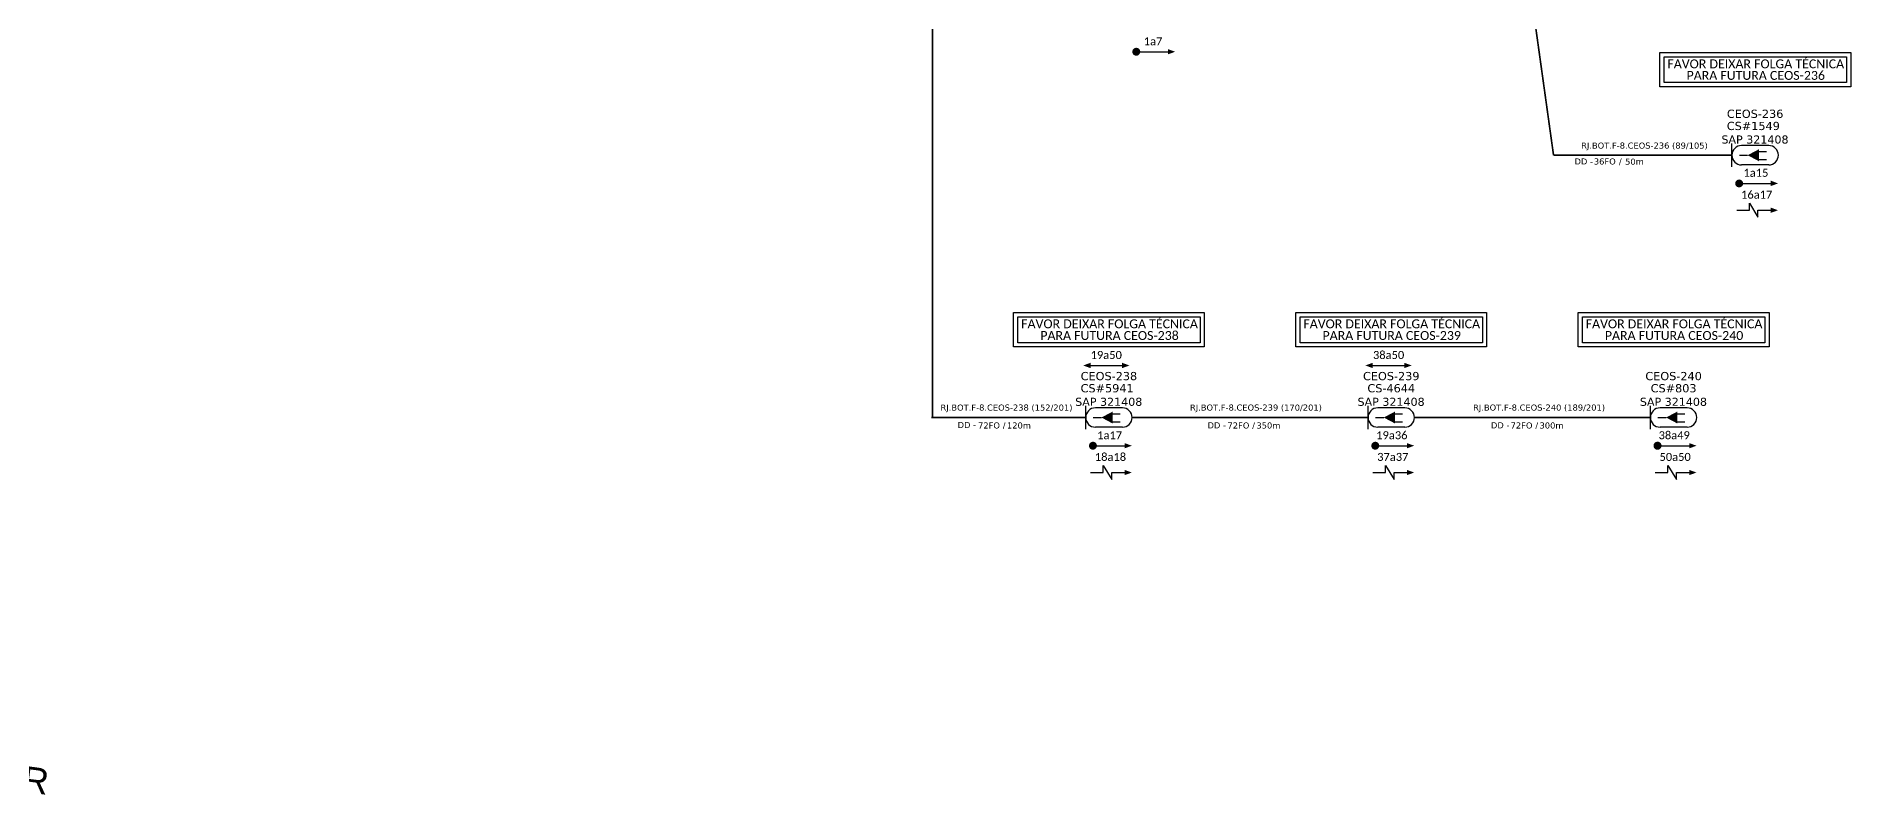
# Model space of a CAD drawing. Header units: metres. Extents: x -0.1 to 58.9, y -0.1 to 41.6.
# Drawn here: x 16.41 to 28.05, y 24.73 to 29.6 of the extents above; entities that cross this region are included whole.
import ezdxf
from ezdxf.enums import TextEntityAlignment as Align

# ---------------------------------------------------------------- set-up
doc = ezdxf.new("R2010")
doc.units = ezdxf.units.M
for name, color, linetype in [('20.4-CEOS', 1, 'Continuous'), ('20.5-CABO AÉREO', 1, 'Continuous'), ('Quadra', 98, 'Continuous'), ('SETA', 7, 'Continuous')]:
    doc.layers.add(name, color=color, linetype=linetype)
doc.layers.add('40.1-ETIQUETAS', color=1, linetype='Continuous', lineweight=20)
doc.styles.add('DIGICADE', font='arial.ttf')
doc.styles.add('siredit', font='verdana.ttf')
doc.styles.get("Standard").update_dxf_attribs({"font": 'arial.ttf'})

msp = doc.modelspace()

# ---------------------------------------------------------------- linework, layer by layer
at = {"color": 0, "const_width": 0.0257}
for points in [[(23.456, 29.502, 1), (23.481, 29.502, 1)], [(27.323, 28.657, 1), (27.348, 28.657, 1)], [(23.178, 26.974, 1), (23.203, 26.974, 1)], [(24.989, 26.974, 1), (25.014, 26.974, 1)], [(26.799, 26.974, 1), (26.825, 26.974, 1)]]:
    msp.add_lwpolyline(points, format="xyb", close=True, dxfattribs=at)
at = {"color": 3, "ltscale": 9e-07}
for points in [[(26.827, 29.497), (28.051, 29.497), (28.051, 29.277), (26.827, 29.277)], [(26.854, 29.47), (28.024, 29.47), (28.024, 29.304), (26.854, 29.304)], [(22.681, 27.829), (23.905, 27.829), (23.905, 27.608), (22.681, 27.608)], [(24.492, 27.829), (25.716, 27.829), (25.716, 27.608), (24.492, 27.608)], [(26.303, 27.829), (27.527, 27.829), (27.527, 27.608), (26.303, 27.608)], [(22.708, 27.801), (23.878, 27.801), (23.878, 27.635), (22.708, 27.635)], [(24.519, 27.801), (25.689, 27.801), (25.689, 27.635), (24.519, 27.635)], [(26.33, 27.801), (27.5, 27.801), (27.5, 27.635), (26.33, 27.635)]]:
    msp.add_lwpolyline(points, close=True, dxfattribs=at)
at = {"color": 0}
for points in [[(27.402, 28.485), (27.402, 28.53), (27.456, 28.44), (27.456, 28.485)], [(23.257, 26.802), (23.257, 26.847), (23.311, 26.757), (23.311, 26.802)], [(25.068, 26.802), (25.068, 26.847), (25.122, 26.757), (25.122, 26.802)], [(26.879, 26.802), (26.879, 26.847), (26.933, 26.757), (26.933, 26.802)]]:
    msp.add_lwpolyline(points, dxfattribs=at)
at = {"layer": '20.4-CEOS', "color": 8}
for p, q in [((27.525, 28.9), (27.351, 28.9)), ((27.525, 28.776), (27.351, 28.776)), ((23.38, 27.217), (23.206, 27.217)), ((25.191, 27.217), (25.017, 27.217)), ((27.002, 27.217), (26.828, 27.217)), ((23.38, 27.093), (23.206, 27.093)), ((25.191, 27.093), (25.017, 27.093)), ((27.002, 27.093), (26.828, 27.093))]:
    msp.add_line(p, q, dxfattribs=at)
for points in [[(27.289, 28.763), (27.289, 28.913)], [(27.337, 28.838), (27.39, 28.838)], [(27.458, 28.862), (27.511, 28.862)], [(27.458, 28.811), (27.511, 28.811)], [(23.144, 27.08), (23.144, 27.229)], [(23.192, 27.155), (23.245, 27.155)], [(23.314, 27.179), (23.366, 27.179)], [(23.314, 27.128), (23.366, 27.128)], [(24.955, 27.08), (24.955, 27.229)], [(25.003, 27.155), (25.056, 27.155)], [(25.124, 27.179), (25.177, 27.179)], [(25.124, 27.128), (25.177, 27.128)], [(26.766, 27.08), (26.766, 27.229)], [(26.814, 27.155), (26.867, 27.155)], [(26.935, 27.179), (26.988, 27.179)], [(26.935, 27.128), (26.988, 27.128)]]:
    msp.add_lwpolyline(points, dxfattribs=at)
for points in [[(27.39, 28.838, 0, 0.0766, 0), (27.462, 28.838, 0.0766, 0.0766, 0)], [(23.245, 27.155, 0, 0.0766, 0), (23.317, 27.155, 0.0766, 0.0766, 0)], [(25.056, 27.155, 0, 0.0766, 0), (25.128, 27.155, 0.0766, 0.0766, 0)], [(26.867, 27.155, 0, 0.0766, 0), (26.939, 27.155, 0.0766, 0.0766, 0)]]:
    msp.add_lwpolyline(points, format="xyseb", dxfattribs=at)
for centre, start, end in [((27.351, 28.838), 90, 270), ((27.525, 28.838), 270, 90), ((23.206, 27.155), 90, 270), ((23.38, 27.155), 270, 90), ((25.017, 27.155), 90, 270), ((25.191, 27.155), 270, 90), ((26.828, 27.155), 90, 270), ((27.002, 27.155), 270, 90)]:
    msp.add_arc(centre, 0.062, start, end, dxfattribs=at)
at = {"layer": '20.5-CABO AÉREO', "color": 7, "ltscale": 50, "const_width": 0.0104}
for points in [[(22.161, 36.733), (22.161, 27.155)], [(25.779, 31.475), (25.961, 30.157), (26.145, 28.838)], [(26.145, 28.838), (27.289, 28.838)], [(22.155, 27.155), (23.144, 27.155)], [(23.442, 27.155), (24.955, 27.155)], [(25.253, 27.155), (26.766, 27.155)]]:
    msp.add_lwpolyline(points, dxfattribs=at)
at = {"layer": 'SETA', "color": 0}
for points in [[(23.469, 29.502), (23.689, 29.502)], [(27.335, 28.657), (27.556, 28.657)], [(27.32, 28.485), (27.402, 28.485)], [(27.456, 28.485), (27.538, 28.485)], [(23.175, 27.489), (23.395, 27.489)], [(24.985, 27.489), (25.206, 27.489)], [(23.191, 26.974), (23.411, 26.974)], [(25.001, 26.974), (25.222, 26.974)], [(26.812, 26.974), (27.033, 26.974)], [(23.175, 26.802), (23.257, 26.802)], [(23.311, 26.802), (23.393, 26.802)], [(24.986, 26.802), (25.068, 26.802)], [(25.122, 26.802), (25.204, 26.802)], [(26.797, 26.802), (26.879, 26.802)], [(26.933, 26.802), (27.015, 26.802)]]:
    msp.add_lwpolyline(points, dxfattribs=at)
for points in [[(23.671, 29.519), (23.718, 29.502), (23.671, 29.485)], [(27.538, 28.675), (27.585, 28.657), (27.538, 28.64)], [(27.538, 28.502), (27.585, 28.485), (27.538, 28.468)], [(23.175, 27.506), (23.128, 27.489), (23.175, 27.472)], [(23.378, 27.506), (23.425, 27.489), (23.378, 27.472)], [(24.985, 27.506), (24.938, 27.489), (24.985, 27.472)], [(25.188, 27.506), (25.235, 27.489), (25.188, 27.472)], [(23.393, 26.991), (23.44, 26.974), (23.393, 26.957)], [(25.204, 26.991), (25.251, 26.974), (25.204, 26.957)], [(27.015, 26.991), (27.062, 26.974), (27.015, 26.957)], [(23.393, 26.819), (23.44, 26.802), (23.393, 26.785)], [(25.204, 26.819), (25.251, 26.802), (25.204, 26.785)], [(27.015, 26.819), (27.062, 26.802), (27.015, 26.785)]]:
    msp.add_solid(points, dxfattribs=at)

# ---------------------------------------------------------------- texts
at = {"color": 0, "char_height": 0.05132, "width": 0.65073, "attachment_point": 5}
for s, insert in [('{\\fCalibri|b0|i0|c0|p34;\\C7;1a7}', (23.576, 29.569)), ('{\\fCalibri|b0|i0|c0|p34;\\C7;1a15}', (27.443, 28.725)), ('{\\fCalibri|b0|i0|c0|p34;\\C7;16a17}', (27.448, 28.585)), ('{\\fCalibri|b0|i0|c0|p34;\\C7;19a50}', (23.276, 27.556)), ('{\\fCalibri|b0|i0|c0|p34;\\C7;38a50}', (25.087, 27.556)), ('{\\fCalibri|b0|i0|c0|p34;\\C7;1a17}', (23.298, 27.041)), ('{\\fCalibri|b0|i0|c0|p34;\\C7;19a36}', (25.108, 27.041)), ('{\\fCalibri|b0|i0|c0|p34;\\C7;38a49}', (26.919, 27.041)), ('{\\fCalibri|b0|i0|c0|p34;\\C7;18a18}', (23.303, 26.902)), ('{\\fCalibri|b0|i0|c0|p34;\\C7;37a37}', (25.114, 26.902)), ('{\\fCalibri|b0|i0|c0|p34;\\C7;50a50}', (26.925, 26.902))]:
    msp.add_mtext(s, dxfattribs=dict(at, insert=insert))
at = {"color": 7, "char_height": 0.05702, "width": 1.21488, "attachment_point": 5}
for s, insert in [('{\\fCalibri|b0|i0|c0|p34;FAVOR DEIXAR FOLGA TÉCNICA}', (27.442, 29.424)), ('{\\fCalibri|b0|i0|c0|p34;PARA FUTURA CEOS-236}', (27.442, 29.35)), ('{\\fCalibri|b0|i0|c0|p34;FAVOR DEIXAR FOLGA TÉCNICA}', (23.297, 27.756)), ('{\\fCalibri|b0|i0|c0|p34;PARA FUTURA CEOS-238}', (23.297, 27.681)), ('{\\fCalibri|b0|i0|c0|p34;FAVOR DEIXAR FOLGA TÉCNICA}', (25.107, 27.756)), ('{\\fCalibri|b0|i0|c0|p34;PARA FUTURA CEOS-239}', (25.107, 27.681)), ('{\\fCalibri|b0|i0|c0|p34;FAVOR DEIXAR FOLGA TÉCNICA}', (26.918, 27.756)), ('{\\fCalibri|b0|i0|c0|p34;PARA FUTURA CEOS-240}', (26.918, 27.681))]:
    msp.add_mtext(s, dxfattribs=dict(at, insert=insert))
at = {"layer": '20.4-CEOS', "color": 7, "style": 'siredit'}
for s, height, p in [('CEOS-236', 0.0526, (27.438, 29.104)), ('CS#1549 ', 0.0526, (27.438, 29.026)), ('SAP 321408', 0.0518, (27.437, 28.939)), ('CEOS-238', 0.0526, (23.293, 27.421)), ('CS#5941 ', 0.0526, (23.293, 27.343)), ('CEOS-239', 0.0526, (25.104, 27.421)), ('CS-4644', 0.0526, (25.104, 27.343)), ('CEOS-240', 0.0526, (26.915, 27.421)), ('CS#803', 0.0526, (26.915, 27.343)), ('SAP 321408', 0.0518, (23.292, 27.256)), ('SAP 321408', 0.0518, (25.103, 27.256)), ('SAP 321408', 0.0518, (26.914, 27.256))]:
    msp.add_text(s, height=height, dxfattribs=at).set_placement(p, align=Align.MIDDLE_CENTER)
at = {"layer": '40.1-ETIQUETAS', "color": 0, "style": 'siredit'}
for s, p in [('RJ.BOT.F-8.CEOS-236 (89/105)', (26.728, 28.9)), ('RJ.BOT.F-8.CEOS-238 (152/201)', (22.636, 27.219)), ('RJ.BOT.F-8.CEOS-239 (170/201)', (24.236, 27.219)), ('RJ.BOT.F-8.CEOS-240 (189/201)', (26.052, 27.219))]:
    msp.add_text(s, height=0.03888, dxfattribs=at).set_placement(p, align=Align.MIDDLE_CENTER)
for s, p in [('DD - ', (26.415, 28.798)), ('36FO', (26.544, 28.798)), ('/', (26.582, 28.798)), ('DD - ', (22.458, 27.107)), ('72FO', (22.594, 27.104)), ('/', (22.63, 27.105)), ('DD - ', (24.061, 27.105)), ('72FO', (24.194, 27.104)), ('/', (24.23, 27.105)), ('DD - ', (25.879, 27.105)), ('72FO', (26.01, 27.104)), ('/', (26.046, 27.105))]:
    msp.add_text(s, height=0.0389, dxfattribs=at).set_placement(p, align=Align.MIDDLE_RIGHT)
for s, p in [('50m', (26.604, 28.797)), ('120m', (22.639, 27.104)), ('350m', (24.239, 27.104)), ('300m', (26.055, 27.104))]:
    msp.add_text(s, height=0.0389, dxfattribs=at).set_placement(p, align=Align.MIDDLE_LEFT)
at = {"layer": 'Quadra', "color": 7, "insert": (13.414, 25.308), "char_height": 0.16589, "width": 3.20087, "attachment_point": 1, "rotation": 352.4415, "style": 'DIGICADE'}
msp.add_mtext('RUA MARECHAL NIEMEYER', dxfattribs=at)

doc.saveas('drawing.dxf')
